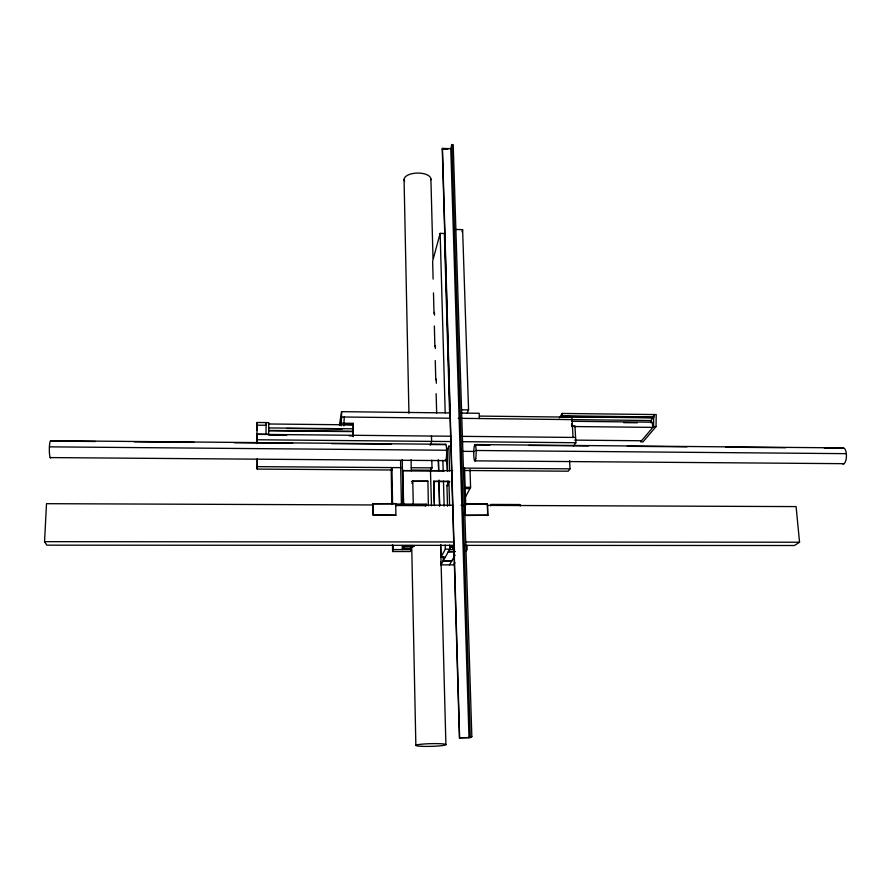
<?xml version="1.0" encoding="UTF-8"?>
<svg xmlns="http://www.w3.org/2000/svg" width="891" height="891" viewBox="0 0 891 891"><rect width="100%" height="100%" fill="white"/><g stroke="black" fill="none" stroke-linecap="round" stroke-linejoin="round"><path stroke-width="1.34" d="M266.008 434.251L266.097 422.579M450.868 436.234L257.176 434.351L257.12 439.753L451.024 441.557M392.085 470.002L257.165 469.078L257.198 458.776M257.165 469.078L257.254 459.945M257.031 443.239L256.998 422.479L268.748 422.612L268.659 435.075L286.702 435.254M559.359 417.946L562.199 413.457L656.222 414.571L656.054 426.6L642.979 441.869L640.584 441.847L653.571 426.566L653.738 414.538L653.437 417.523L561.965 416.465L561.931 415.774L653.905 416.966M453.953 545.359L46.8 545.169L44.55 541.661L46.499 503.682L373.396 504.952M339.404 425.13L341.609 411.664L450.022 412.945M340.317 424.985L341.643 416.988L450.167 418.213M341.253 425.842L341.609 411.664M343.848 425.876L344.26 417.021M353.27 423.336L353.126 436.612L353.27 423.336L341.687 423.214M442.281 149.064L442.448 148.396L450.779 148.674L451.815 144.587L453.207 144.632L471.84 736.579L470.337 737.659L459.422 737.826L442.281 149.064L447.828 149.265M449.599 412.934L444.386 233.487L440.143 233.364L432.636 261.152L433.115 279.095M373.006 503.771L395.76 503.582L395.86 515.243L373.162 515.176L373.006 503.771L394.323 503.861M373.162 515.176L373.095 503.493M461.972 231.794L462.618 229.644L455.88 229.466M452.628 470.648L402.832 470.615L444.23 470.894M395.571 505.932L396.217 504.05L426.232 504.172L426.266 505.631L396.239 505.509L396.217 504.05M395.86 515.243L373.24 514.898M411.92 483.401L412.767 481.107L427.914 481.196L428.382 505.854M430.175 445.155L431.6 441.379L431.467 436.044M412.466 546.584L410.294 551.529L392.608 551.529L393.299 545.403M430.476 470.804L431.478 505.787M411.553 470.125L431.032 470.259L431.99 467.875L431.801 460.124M427.914 481.196L411.553 481.396M403.578 548.444L404.414 546.439L414.159 546.439L404.302 546.695L404.28 545.593L403.578 548.444L410.294 548.444L411.052 546.695M434.24 503.17L433.817 481.229L448.908 481.318L449.599 505.654M446.736 451.202L448.852 446.168L451.358 446.191M425.441 506.043L426.232 504.172M467.162 413.146L468.555 409.916L462.618 229.644M447.527 506.266L446.948 485.595L448.908 481.318M464.812 498.392L470.582 487.277L470.002 469.423M463.955 506.043L465.113 503.861L487.422 503.95L487.834 515.243L465.314 515.455L465.113 503.861M445.322 557.165L441 557.165L445.322 549.168L445.21 545.002M454.967 562.678L453.686 564.849L441.056 564.872L443.183 561.029L443.195 556.652M451.158 546.606L443.306 560.795L451.837 560.784M453.597 546.706L452.628 548.455L452.595 547.364M454.867 551.774L448.162 552.019M449.476 564.861L455.101 555.149M487.667 515.521L487.422 503.95M465.96 551.529L467.129 549.58L467.007 545.437M653.437 417.523L653.393 416.832L653.159 417.857L561.753 416.81L561.931 415.774M561.965 416.465L562.199 413.457M573.615 445.912L575.864 442.727L574.951 425.898L572.434 425.876M569.583 460.547L570.017 468.844L568.28 471.205L464.2 470.493M650.497 421.053L653.159 417.857M459.422 737.826L468.989 737.525L471.84 736.579M487.433 505.397L796.086 506.589L799.55 542.229L794.416 545.515L465.069 545.37M412.901 545.593L403.913 545.593L402.264 549.58L402.186 545.403M451.715 545.615L454.254 545.615M453.53 546.461L450.623 546.706L453.385 546.706M445.322 549.168L449.743 549.168L449.621 545.002M393.365 549.569L411.152 549.58M449.51 549.58L454.555 549.58M448.429 551.529L455.167 551.529M443.183 561.029L451.57 561.252M44.55 541.661L453.33 541.973M465.848 541.984L799.55 542.229M395.66 505.041L452.684 505.264M461.026 505.297L465.191 505.308M465.47 515.176L487.834 515.243M446.948 485.595L448.039 485.606M465.147 487.254L470.582 487.277M464.489 488.546L469.913 488.58M487.266 504.228L464.957 504.139L465.08 507.915M257.12 466.639L401.462 467.652M411.174 467.73L431.99 467.875M462.384 468.087L570.017 468.844M433.683 481.519L449.877 481.619M49.417 446.848L446.625 450.245M476.106 450.49L846.339 453.664M462.039 451.336L474.558 451.447M50.208 457.584L445.845 460.625M475.215 460.847L844.078 463.676M256.976 425.174L266.075 425.274M268.703 427.936L353.337 428.805M286.724 428.46L342.177 429.028M268.692 430.442L353.359 431.289M268.681 430.776L353.293 431.623M256.886 434.162L268.659 434.285M461.828 436.345L575.575 437.448M349.172 435.855L353.326 435.899M574.717 440.121L641.353 440.755M462.117 441.669L575.864 442.727M50.72 440.722L445.656 444.297M474.981 444.564L843.242 447.906M95.482 441.49L51.054 441.09A8.609 1.281 -89.6 0 0 49.339 449.075A8.609 1.281 -89.6 0 0 50.876 457.696M134.363 441.847L194.071 442.382M234.333 442.749L292.66 443.272M331.53 443.629L391.238 444.163M430.119 444.509L445.4 444.654A8.331 1.014 -89.5 0 1 446.625 453.486A8.331 1.014 -89.5 0 1 445.077 459.923M474.669 444.921L489.939 445.055M528.797 445.4L588.472 445.945M627.32 446.291L686.994 446.837M725.853 447.182L785.528 447.728M824.387 448.073L842.418 448.24A8.052 3.174 -89.4 0 1 846.45 455.746A8.052 3.174 -89.4 0 1 842.441 463.754M461.56 409.827L468.555 409.916M461.137 413.068L479.202 413.279L479.391 418.547M561.709 416.108L568.636 416.197M615.726 416.732L646.187 417.088M479.325 416.788L480.037 416.097L571.966 417.155L573.047 437.425M458.174 418.302L650.942 420.53L651.109 422.935M571.688 421.298L652.357 422.189L652.713 427.379L574.038 426.544M623.577 422.635L637.343 422.78M653.571 426.566L656.054 426.6M353.014 424.695L344.071 424.428M268.737 423.982L353.226 424.873M440.555 562.154L441.056 564.872M571.61 423.904L571.744 426.522M520.233 505.988L520.177 504.54L490.629 504.429L490.685 505.876M464.545 468.098L465.737 505.386M451.815 144.587L470.27 736.612M450.779 148.674L468.989 737.525M442.448 148.396L459.622 737.681M448.852 446.168L449.565 471.027M446.959 450.679L447.549 471.484M447.817 481.196L447.895 483.969M446.848 455.078L447.282 470.749M440.143 233.364L445.199 412.889M442.883 460.357L443.195 471.462M443.462 481.173L444.141 506.144M438.45 460.803L438.706 470.437M438.962 480.071L439.653 506.233M440.677 544.78L441 557.165M430.899 178.968L433.004 258.178M434.44 312.385L434.507 315.169M435.32 345.741L435.398 348.515M436.211 379.098L436.323 383.264M438.35 459.7L438.639 470.816M438.895 480.55L439.564 505.565M440.6 544.479L445.901 744.609M433.483 292.905L434.028 313.61M434.351 326.039L434.897 346.755M435.265 360.554L435.777 379.889M436.145 393.688L436.657 413.023M433.817 481.229L434.429 505.598M430.966 467.697L431.032 470.259M412.767 481.107L413.257 504.161M411.085 459.689L411.319 470.771M404.069 179.759L408.936 413.268M411.776 549.48L415.863 745.455M402.932 470.314L403.601 505.063M403.066 482.677L403.5 505.342M402.253 459.622L403.133 505.375M400.571 460.547L401.418 505.063M392.575 503.716L391.951 467.586L391.216 469.991L391.806 504.54M392.497 544.624L392.608 551.529M256.998 422.479L257.054 430.453M257.176 434.351L257.187 443.607M404.659 181.352A13.421 6.248 -1.1 0 1 416.208 173.11A13.421 6.248 -1.1 0 1 430.821 179.782M475.761 458.553A8.309 1.181 -89.5 0 0 475.282 444.776A8.309 1.181 -89.5 0 0 473.8 455.279A8.309 1.181 -89.5 0 0 475.761 458.553M421.866 746.324A15.036 1.348 -1.5 0 0 445.801 744.787A15.036 1.348 -1.5 0 0 424.974 743.929A15.036 1.348 -1.5 0 0 421.866 746.324"/></g></svg>
